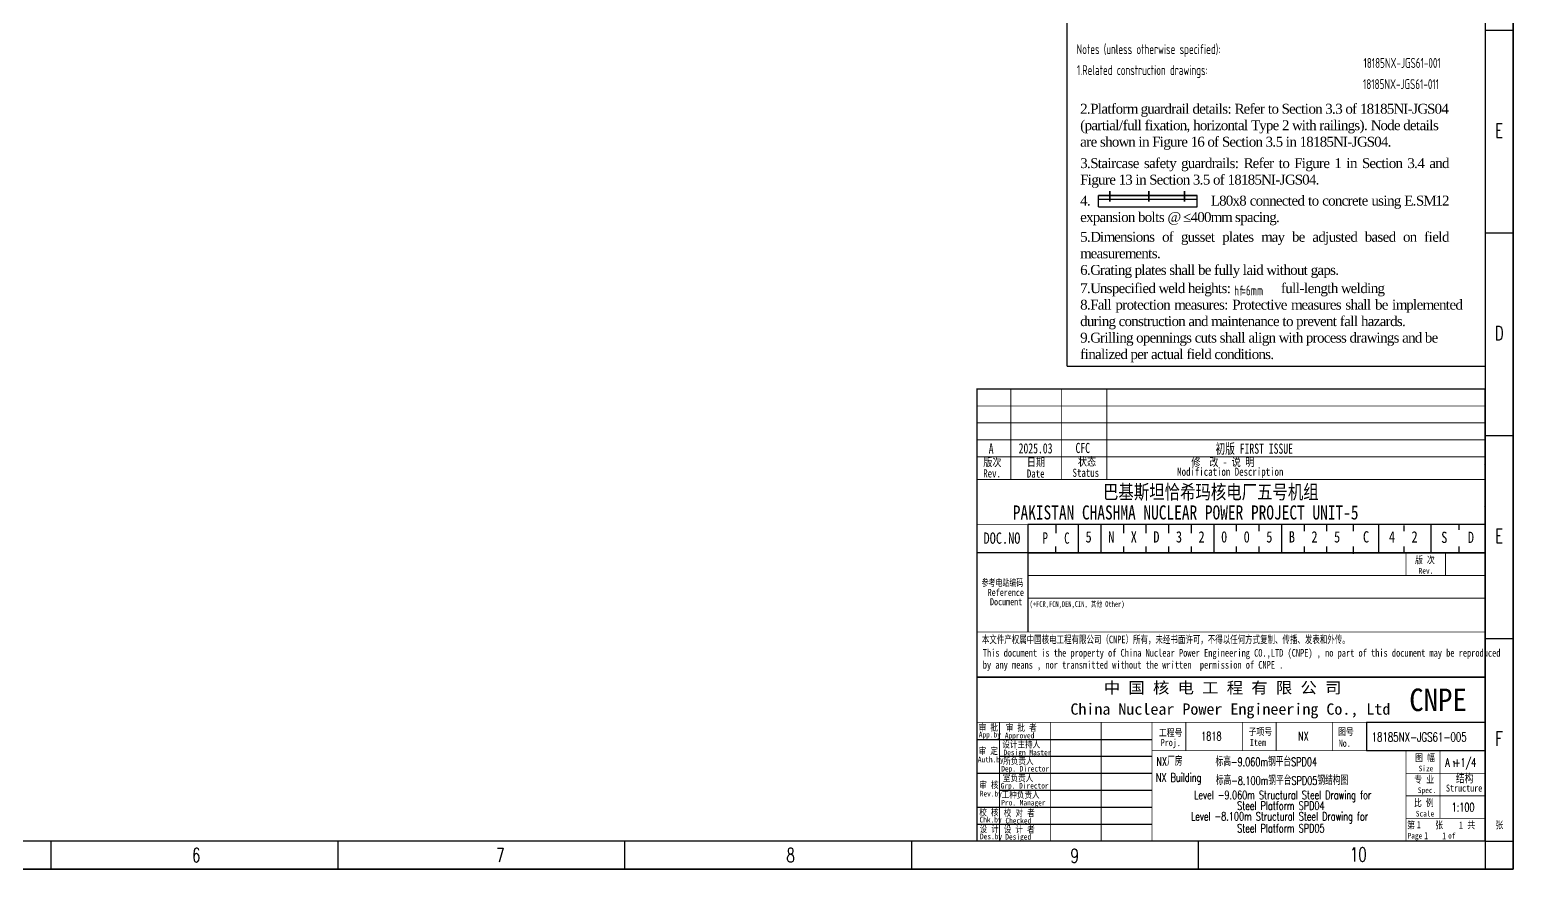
# Model space of a CAD drawing. Extents: x -110916 to 14423, y -159679 to 774005.
# Drawn here: x -58267 to -5716, y 323352 to 353070 of the extents above; entities that cross this region are included whole.
import ezdxf
from ezdxf.enums import TextEntityAlignment as Align

# ---------------------------------------------------------------- set-up
doc = ezdxf.new("R2010")
doc.units = 0
doc.linetypes.add('CONTINOUS', pattern=[0])
doc.layers.get('0').update_dxf_attribs({"linetype": 'CONTINUOUS'})
for name, color, linetype in [('1', 1, 'CONTINUOUS'), ('C77(文本)', 3, 'CONTINUOUS'), ('PUB_TEXT', 7, 'CONTINUOUS'), ('TK', 7, 'CONTINUOUS'), ('图框', 4, 'CONTINOUS'), ('标注', 3, 'CONTINUOUS')]:
    doc.layers.add(name, color=color, linetype=linetype)
doc.layers.add('_TSZ_PLOT_MARK', color=1, linetype='CONTINUOUS', plot=False)
doc.styles.add('CHINESE-3', font='romand.shx', dxfattribs={"width": 0.8, "bigfont": 'ochinese.shx'})
doc.styles.add('HZ', font='TXT.shx', dxfattribs={"width": 0.7, "bigfont": 'hz.shx'})
doc.styles.add('RH', font='romans.shx', dxfattribs={"width": 0.7, "bigfont": 'hz.shx'})
doc.styles.add('ROMAND', font='romand.shx', dxfattribs={"width": 0.7, "bigfont": 'ochinese.shx'})
doc.styles.add('TSSD_Rein', font='Tssdeng.shx', dxfattribs={"width": 0.7, "bigfont": 'hztxt.shx'})
doc.styles.add('宋体', font='', dxfattribs={"width": 0.7})
doc.styles.add('汉字', font='STFANGSO.TTF', dxfattribs={"width": 0.8, "height": 4})
doc.styles.get('宋体').set_extended_font_data('SimSun')

# ---------------------------------------------------------------- blocks, each defined once
blk = doc.blocks.new('*U45')
at = {"layer": '图框'}
blk.add_line((0, 500), (0, -500), dxfattribs=at)
blk = doc.blocks.new('*U46')
at = {"color": 0, "linetype": 'ByBlock', "lineweight": -2, "transparency": 16777216}
for p in [(50800, 0), (60960, 0), (71120, 0), (81280, 0), (91440, 0)]:
    blk.add_blockref('*U45', p, dxfattribs=at)

msp = doc.modelspace()

# ---------------------------------------------------------------- linework, layer by layer
at = {"color": 1}
for q in [(-21522, 381752), (-6708, 341161)]:
    msp.add_line((-21522, 341161), q, dxfattribs=at)
at = {"color": 4, "linetype": 'Continuous'}
msp.add_line((-22916, 335552), (-22916, 331752), dxfattribs=at)
at = {"color": 4}
msp.add_line((-21916, 335552), (-21916, 335252), dxfattribs=at)
at = {"color": 0, "linetype": 'ByBlock', "ltscale": 0.1}
msp.add_lwpolyline([(-110816, 382752), (-5716, 382752), (-5716, 323352), (-110816, 323352)], close=True, dxfattribs=at)
at = {"layer": '1', "color": 4}
for p, q in [((-6749, 337688), (-6749, 337688)), ((-6749, 337688), (-6749, 337688)), ((-6749, 337688), (-6749, 337688)), ((-6749, 337688), (-6749, 337688)), ((-6749, 337688), (-6749, 337688)), ((-6749, 337688), (-6749, 337688)), ((-6749, 337688), (-6749, 337688)), ((-6749, 337688), (-6749, 337688)), ((-6716, 330358), (-6716, 337688)), ((-6716, 330358), (-6716, 337688)), ((-6746, 336176), (-6746, 336176)), ((-6746, 336176), (-6746, 336176)), ((-6746, 336176), (-6746, 336176)), ((-6746, 336176), (-6746, 336176)), ((-21916, 335452), (-21916, 335452)), ((-21116, 334552), (-21116, 335552)), ((-20316, 334552), (-20316, 335552)), ((-19516, 335252), (-19516, 335552)), ((-18716, 335252), (-18716, 335552)), ((-17916, 335252), (-17916, 335552)), ((-17116, 335252), (-17116, 335552)), ((-16316, 334552), (-16316, 335552)), ((-15516, 335323), (-15516, 335552)), ((-14716, 335323), (-14716, 335552)), ((-13916, 334552), (-13916, 335552)), ((-13116, 335323), (-13116, 335552)), ((-12316, 335323), (-12316, 335552)), ((-11379, 335323), (-11379, 335552)), ((-10479, 334573), (-10479, 335573)), ((-9579, 335323), (-9579, 335523)), ((-8629, 334552), (-8629, 335552)), ((-7629, 335373), (-7629, 335563)), ((-21916, 334552), (-21916, 334773)), ((-19516, 334552), (-19516, 334773)), ((-18716, 334552), (-18716, 334773)), ((-17916, 334552), (-17916, 334773)), ((-17116, 334552), (-17116, 334773)), ((-15516, 334552), (-15516, 334773)), ((-14716, 334552), (-14716, 334773)), ((-13116, 334552), (-13116, 334773)), ((-12316, 334552), (-12316, 334773)), ((-11379, 334523), (-11379, 334773)), ((-9579, 334573), (-9579, 334773)), ((-7629, 334573), (-7629, 334773)), ((-6716, 334552), (-24716, 334552)), ((-24716, 327952), (-18516, 327952)), ((-23916, 327352), (-18516, 327352)), ((-24716, 326752), (-18516, 326752)), ((-23916, 326152), (-18516, 326152)), ((-24716, 325552), (-18516, 325552)), ((-24716, 324952), (-18516, 324952)), ((-6716, 324352), (-24716, 324352)), ((-6716, 324352), (-24716, 324352)), ((-6716, 324352), (-24716, 324352)), ((-6716, 324352), (-24716, 324352)), ((-6716, 324352), (-24716, 324352)), ((-6716, 324352), (-24716, 324352))]:
    msp.add_line(p, q, dxfattribs=at)
at = {"layer": '1', "color": 4, "ltscale": 0.8}
msp.add_line((-24716, 333941), (-24716, 327791), dxfattribs=at)
at = {"layer": '1', "color": 4, "const_width": 50}
for points in [[(-24716, 324352), (-6716, 324352), (-6716, 340352), (-24716, 340352)], [(-24716, 330152), (-6716, 330152), (-6716, 324352), (-24716, 324352)]]:
    msp.add_lwpolyline(points, close=True, dxfattribs=at)
at = {"layer": '1', "color": 4}
for points, const_width in [([(-23516, 340352), (-23516, 337152)], 30), ([(-21716, 340352), (-21716, 337152)], 30), ([(-20116, 340352), (-20116, 337152)], 30), ([(-24716, 339752), (-6716, 339752)], 30), ([(-24716, 339152), (-6716, 339152)], 30), ([(-24716, 338552), (-6716, 338552)], 30), ([(-24716, 337952), (-6716, 337952)], 30), ([(-24716, 337152), (-6716, 337152)], 30), ([(-24716, 335552), (-6716, 335552)], 30), ([(-22916, 335552), (-22916, 331752)], 30), ([(-24716, 334552), (-6716, 334552)], 30), ([(-9516, 334552), (-9516, 333752)], 30), ([(-8116, 334552), (-8116, 333752)], 30), ([(-22916, 333752), (-6716, 333752)], 30), ([(-22916, 332952), (-6716, 332952)], 30), ([(-24716, 331752), (-6716, 331752)], 30), ([(-24716, 328552), (-6716, 328552)], 30), ([(-23916, 328552), (-23916, 324352)], 30), ([(-23916, 328552), (-23916, 324352)], 30), ([(-22116, 328552), (-22116, 324352)], 30), ([(-20316, 328552), (-20316, 324352)], 30), ([(-18516, 328552), (-18516, 324352)], 30), ([(-17316, 328552), (-17316, 327552)], 25), ([(-15316, 328552), (-15316, 327552)], 25), ([(-14116, 328552), (-14116, 327552)], 25), ([(-12116, 328552), (-12116, 327552)], 25), ([(-10916, 328552), (-10916, 327552)], 25), ([(-18516, 327552), (-6716, 327552)], 30), ([(-9516, 327552), (-9516, 324352)], 30), ([(-8316, 327552), (-8316, 325152)], 25), ([(-6716, 326752), (-9516, 326752)], 25), ([(-6716, 325952), (-9516, 325952)], 25), ([(-6716, 325152), (-9516, 325152)], 25)]:
    msp.add_lwpolyline(points, dxfattribs=dict(at, const_width=const_width))
at = {"layer": '_TSZ_PLOT_MARK'}
for points in [[(-110816, 323352), (-5716, 323352), (-5716, 382752), (-110816, 382752)], [(-110816, 323352), (-5716, 323352), (-5716, 382752), (-110816, 382752)], [(-22916, 334552), (-6716, 334552), (-6716, 335552), (-22916, 335552)], [(-22916, 334552), (-6716, 334552), (-6716, 335552), (-22916, 335552)], [(-10916, 327552), (-6716, 327552), (-6716, 328552), (-10916, 328552)], [(-10916, 327552), (-6716, 327552), (-6716, 328552), (-10916, 328552)]]:
    msp.add_lwpolyline(points, close=True, dxfattribs=at)
at = {"layer": 'C77(文本)', "color": 7, "linetype": 'Continuous'}
for p, q in [((-20414, 346795), (-20414, 347205)), ((-20414, 347075), (-16914, 347075)), ((-16914, 346795), (-16914, 347205)), ((-20414, 346795), (-16914, 346795))]:
    msp.add_line(p, q, dxfattribs=at)
at = {"layer": 'C77(文本)', "color": 7, "linetype": 'Continuous', "const_width": 62.5}
for points in [[(-20004, 346985), (-20004, 347355)], [(-18624, 346985), (-18624, 347355)], [(-17364, 346985), (-17364, 347355)], [(-20414, 347205), (-16914, 347205)]]:
    msp.add_lwpolyline(points, dxfattribs=at)
at = {"layer": '图框'}
for p, q in [((-5716, 382752), (-5716, 323352)), ((-6716, 353052), (-6716, 324352)), ((-6716, 353052), (-6716, 324352)), ((-6716, 353052), (-6716, 324352)), ((-6716, 353052), (-6716, 324352)), ((-6716, 353052), (-5716, 353052)), ((-6716, 345877), (-5716, 345877)), ((-6716, 338702), (-5716, 338702)), ((-6716, 331527), (-5716, 331527)), ((-6716, 324352), (-6716, 323352)), ((-6716, 324352), (-5716, 324352)), ((-5716, 323352), (-110816, 323352))]:
    msp.add_line(p, q, dxfattribs=at)
at = {"layer": '图框', "color": 1}
for p, q in [((-6716, 381752), (-6716, 324352)), ((-6716, 324352), (-108316, 324352))]:
    msp.add_line(p, q, dxfattribs=at)
at = {"layer": '图框', "color": 4}
msp.add_line((-6716, 324352), (-24716, 324352), dxfattribs=at)
msp.add_line((-6716, 324352), (-24716, 324352), dxfattribs=at)
msp.add_line((-6716, 324352), (-24716, 324352), dxfattribs=at)
msp.add_line((-6716, 324352), (-24716, 324352), dxfattribs=at)

# ---------------------------------------------------------------- block references
at = {"linetype": 'Continuous'}
msp.add_blockref('*U46', (-108316, 323852), dxfattribs=at)

# ---------------------------------------------------------------- texts
at = {"color": 4, "linetype": 'Continuous', "style": '宋体', "width": 0.8}
for s, p in [('巴基斯坦恰希玛核电厂五号机组', (-20249, 336459)), ('PAKISTAN CHASHMA NUCLEAR POWER PROJECT UNIT-5', (-23444, 335733))]:
    msp.add_text(s, height=500, dxfattribs=at).set_placement(p)
for s, p in [('5', (-20867, 334799)), ('N', (-20067, 334799)), ('X', (-19267, 334799)), ('D', (-18467, 334799)), ('3', (-17667, 334799)), ('2', (-16867, 334799)), ('0', (-16067, 334799)), ('B', (-13667, 334799)), ('2', (-12867, 334799)), ('5', (-12067, 334799)), ('C', (-11041, 334799)), ('4', (-10122, 334799)), ('2', (-9322, 334799)), ('S', (-8270, 334782)), ('D', (-7326, 334782))]:
    msp.add_text(s, height=400, dxfattribs=at).set_placement(p, align=Align.BOTTOM_LEFT)
at = {"color": 2, "linetype": 'Continuous', "style": '宋体', "width": 0.8}
for s, p in [('0', (-15267, 334799)), ('5', (-14467, 334799))]:
    msp.add_text(s, height=400, dxfattribs=at).set_placement(p, align=Align.BOTTOM_LEFT)
at = {"color": 4, "linetype": 'Continuous', "char_height": 400, "attachment_point": 5, "style": '宋体'}
for s, width, insert in [('P', 577.48, (-22295, 335080)), ('C', 676.01, (-21529, 335073))]:
    msp.add_mtext_dynamic_manual_height_columns(s, width=width, gutter_width=100, heights=[0], dxfattribs=dict(at, insert=insert))
at = {"layer": '1', "color": 4}
for s, height, style, width, p in [('2025.03', 360, '宋体', 0.7, (-23238, 338073)), ('CFC', 360, '宋体', 0.7, (-21223, 338086)), ('初版 FIRST ISSUE', 360, '宋体', 0.7, (-16265, 338061)), ('版次', 288, '汉字', 0.8, (-24491, 337618)), ('A', 360, '宋体', 0.7, (-24297, 338065)), ('日期 ', 288, '汉字', 0.8, (-22946, 337618)), ('状态', 288, '汉字', 0.8, (-21138, 337639)), ('修  改 - 说 明', 288, '汉字', 0.8, (-17121, 337624)), ('Rev.', 288, '汉字', 0.8, (-24491, 337222)), ('Date', 288, '汉字', 0.8, (-22946, 337216)), ('Status', 288, '汉字', 0.8, (-21329, 337243)), ('Modification Description', 288, '汉字', 0.8, (-17621, 337280)), ('DOC.NO', 400, '宋体', 0.8, (-24481, 334874)), ('版 次', 250, '汉字', 0.8, (-9197, 334179)), ('Rev.', 200, '汉字', 0.8, (-9071, 333819)), ('审 批', 240, '汉字', 0.8, (-24652, 328254)), ('审 批 者', 240, '汉字', 0.8, (-23694, 328246)), ('App.by', 200, '汉字', 0.8, (-24649, 328020)), ('设计主持人', 240, '汉字', 0.8, (-23817, 327656)), ('Approved', 200, '汉字', 0.8, (-23726, 327986)), ('Proj.', 250, '汉字', 0.8, (-18206, 327713)), ('Item', 250, '汉字', 0.8, (-15049, 327716)), ('No.', 250, '汉字', 0.8, (-11901, 327688)), ('审 定', 240, '汉字', 0.8, (-24656, 327424)), ('Design Master', 200, '汉字', 0.8, (-23773, 327388)), ('图 幅', 250, '汉字', 0.8, (-9197, 327179)), ('Auth.by', 200, '汉字', 0.8, (-24683, 327136)), ('Dep. Director', 200, '汉字', 0.8, (-23854, 326813)), ('所负责人', 240, '汉字', 0.8, (-23785, 327069)), ('Size', 200, '汉字', 0.8, (-9071, 326819)), ('审 核', 240, '汉字', 0.8, (-24632, 326218)), ('Grp. Director', 200, '汉字', 0.8, (-23873, 326210)), ('室负责人', 240, '汉字', 0.8, (-23796, 326467)), ('专 业', 250, '汉字', 0.8, (-9224, 326410)), ('Structure', 250, '汉字', 0.8, (-8101, 326102)), ('Rev.by', 200, '汉字', 0.8, (-24615, 325930)), ('工种负责人', 240, '汉字', 0.8, (-23839, 325876)), ('比 例', 250, '汉字', 0.8, (-9237, 325581)), ('Spec.', 200, '汉字', 0.8, (-9099, 326050)), ('校 核', 240, '汉字', 0.8, (-24631, 325255)), ('Pro. Manager', 200, '汉字', 0.8, (-23853, 325611)), ('校 对 者', 240, '汉字', 0.8, (-23763, 325231)), ('Scale', 200, '汉字', 0.8, (-9169, 325221)), ('设 计', 240, '汉字', 0.8, (-24623, 324662)), ('Chk.by', 200, '汉字', 0.8, (-24622, 325010)), ('设 计 者', 240, '汉字', 0.8, (-23763, 324647)), ('Checked', 200, '汉字', 0.8, (-23706, 324974)), ('第     张      共     张', 250, '汉字', 0.8, (-9477, 324797)), ('1', 250, '汉字', 0.8, (-9137, 324807)), ('1', 250, '汉字', 0.8, (-7642, 324793)), ('Des.by', 200, '汉字', 0.8, (-24607, 324416)), ('Desiged', 200, '汉字', 0.8, (-23710, 324404)), ('Page       of  ', 200, '汉字', 0.8, (-9461, 324442)), ('1', 250, '汉字', 0.8, (-8876, 324418)), ('1', 250, '汉字', 0.8, (-8239, 324408))]:
    msp.add_text(s, height=height, dxfattribs=dict(at, style=style, width=width)).set_placement(p)
at = {"layer": '1', "color": 4, "ltscale": 0.8}
for s, height, style, width, p in [('参考电站编码', 250, '宋体', 0.7, (-24546, 333373)), ('Reference', 250, '宋体', 0.7, (-24335, 333027)), ('Document', 250, '宋体', 0.7, (-24252, 332698)), ('(+FCR,FCN,DEN,CIN, 其他 Other)', 200, '宋体', 0.7, (-22849, 332642)), ('本文件产权属中国核电工程有限公司（CNPE）所有，未经书面许可，不得以任何方式复制、传播、发表和外传。', 270, '宋体', 0.7, (-24539, 331352)), ('This document is the property of China Nuclear Power Engineering CO.,LTD (CNPE) , no part of this document may be reproduced ', 270, '宋体', 0.7, (-24507, 330878)), ('by any means , nor transmitted without the written  permission of CNPE .', 270, '宋体', 0.7, (-24507, 330454)), ('工程号', 250, '汉字', 0.8, (-18274, 328064)), ('子项号', 250, '汉字', 0.8, (-15094, 328096)), ('图号', 250, '汉字', 0.8, (-11923, 328103))]:
    msp.add_text(s, height=height, dxfattribs=dict(at, style=style, width=width)).set_placement(p)
at = {"layer": '1', "color": 4, "style": '宋体'}
for s, width, p, p2 in [('中 国 核 电 工 程 有 限 公 司', 1.015354, (-20224, 329579), (-11802, 329579)), ('China Nuclear Power Engineering Co., Ltd', 0.990448, (-21403, 328824), (-10071, 328824))]:
    msp.add_text(s, height=400, dxfattribs=dict(at, width=width)).set_placement(p, p2, align=Align.FIT)
at = {"layer": 'C77(文本)', "style": 'TSSD_Rein', "width": 0.7}
for s, p in [(' Notes (unless otherwise specified):   ', (-21337, 352206)), ('1.Related construction drawings:  ', (-21174, 351465)), ('18185NX-JGS61-001', (-11023, 351717)), ('18185NX-JGS61-011', (-11040, 350969)), ('h%%142f', (-15601, 343659)), ('=6mm', (-15345, 343667, 0))]:
    msp.add_text(s, height=350, dxfattribs=at).set_placement(p)
at = {"layer": 'C77(文本)', "char_height": 350, "attachment_point": 1, "style": 'TSSD_Rein'}
for s, width, insert in [('{\\fTimes New Roman|b0|i0|c0|p18;\\W1;\\T0.9;2.Platform guardrail details: Refer to Section 3.3 of 18185NI-JGS04 (partial/full fixation, horizontal Type 2 with railings). Node details are shown in Figure 16 of Section 3.5 in 18185NI-JGS04.}', 13014.8, (-21058, 350447)), ('\\pxqj,t3;{\\fTimes New Roman|b0|i0|c0|p18;\\W1;\\T0.9;3.Staircase safety guardrails: Refer to Figure 1 in Section 3.4 and Figure 13 in Section 3.5 of 18185NI-JGS04.  }', 13014.8, (-21058, 348522)), ('\\pxqj,t3;{\\fTimes New Roman|b0|i0|c0|p18;\\W1;\\T0.9;4.                                L80x8 connected to concrete using E.SM12 expansion bolts @ \\fTimes New Roman|b0|i0|c134|p18;≤\\fTimes New Roman|b0|i0|c0|p18;400mm spacing.}', 13014.8, (-21058, 347196)), ('\\pxqj,t3;{\\fTimes New Roman|b0|i0|c0|p18;\\W1;\\T0.9;5.Dimensions of gusset plates may be adjusted based on field measurements.}', 13014.8, (-21058, 345913)), ('\\pxqj,t3;{\\fTimes New Roman|b0|i0|c0|p18;\\W1;\\T0.9;6.Grating plates shall be fully laid without gaps.  }', 13014.8, (-21058, 344743)), ('\\pxqj,t3;{\\fTimes New Roman|b0|i0|c0|p18;\\W1;\\T0.9;7.Unspecified weld heights:               full-length welding   \\P8.Fall protection measures: Protective measures shall be implemented during construction and maintenance to prevent fall hazards.  \\P\\pq*,tz;9.Grilling opennings cuts shall align with process drawings and be finalized per actual field conditions.}', 13490.1, (-21058, 344096))]:
    msp.add_mtext_dynamic_manual_height_columns(s, width=width, gutter_width=5000, heights=[0], dxfattribs=dict(at, insert=insert))
at = {"layer": 'PUB_TEXT', "color": 4, "style": '宋体', "width": 0.891618}
msp.add_text('CNPE', height=800, dxfattribs=at).set_placement((-9402, 328951), (-7361, 328951), align=Align.FIT)
at = {"layer": 'TK', "color": 4}
for s, style, width, p in [('1818', 'ROMAND', 0.7, (-16772, 327914)), ('NX', 'ROMAND', 0.7, (-13342, 327914)), ('结构', 'CHINESE-3', 0.8, (-7752, 326395))]:
    msp.add_text(s, height=300, dxfattribs=dict(at, style=style, width=width)).set_placement(p)
at = {"layer": 'TK', "color": 2, "style": 'RH', "width": 0.7}
for s, p in [('NX厂房', (-18358, 327019)), ('NX Building', (-18377, 326453)), ('Level -9.060m Structural Steel Drawing for', (-17021, 325833)), ('Level -8.100m Structural Steel Drawing for', (-17133, 325076)), (' Steel Platform SPD04', (-15641, 325454)), (' Steel Platform SPD05', (-15641, 324654))]:
    msp.add_text(s, height=300, dxfattribs=at).set_placement(p)
at = {"layer": 'TK', "color": 3, "style": 'RH', "width": 0.7}
for s, p in [('标高-9.060m钢平台SPD04', (-16264, 327005)), ('标高-8.100m钢平台SPD05钢结构图', (-16253, 326341))]:
    msp.add_text(s, height=300, dxfattribs=at).set_placement(p)
at = {"layer": 'TK', "color": 0, "style": 'ROMAND', "width": 0.7}
for s, height, p in [('A +1/4', 300, (-8126, 326981)), ('1', 200, (-7889, 326981))]:
    msp.add_text(s, height=height, dxfattribs=at).set_placement(p)
at = {"layer": 'TK', "style": 'ROMAND', "width": 0.7}
msp.add_text('1:100', height=300, dxfattribs=at).set_placement((-7901, 325399))
at = {"layer": '图框', "style": 'HZ', "width": 0.7}
for s, p in [('E', (-6220, 349253)), ('D', (-6220, 342078)), ('E', (-6220, 334903)), ('F', (-6220, 327728)), ('6', (-52367, 323606)), ('7', (-41596, 323602)), ('8', (-31316, 323602)), ('9', (-21253, 323578)), ('10', (-11208, 323628))]:
    msp.add_text(s, height=500, dxfattribs=at).set_placement(p, align=Align.CENTER)
at = {"layer": '标注', "color": 4, "ltscale": 0.001, "style": 'ROMAND', "width": 0.7}
msp.add_text('18185NX-JGS61-005', height=320, dxfattribs=at).set_placement((-10737, 327872))

doc.saveas('drawing.dxf')
